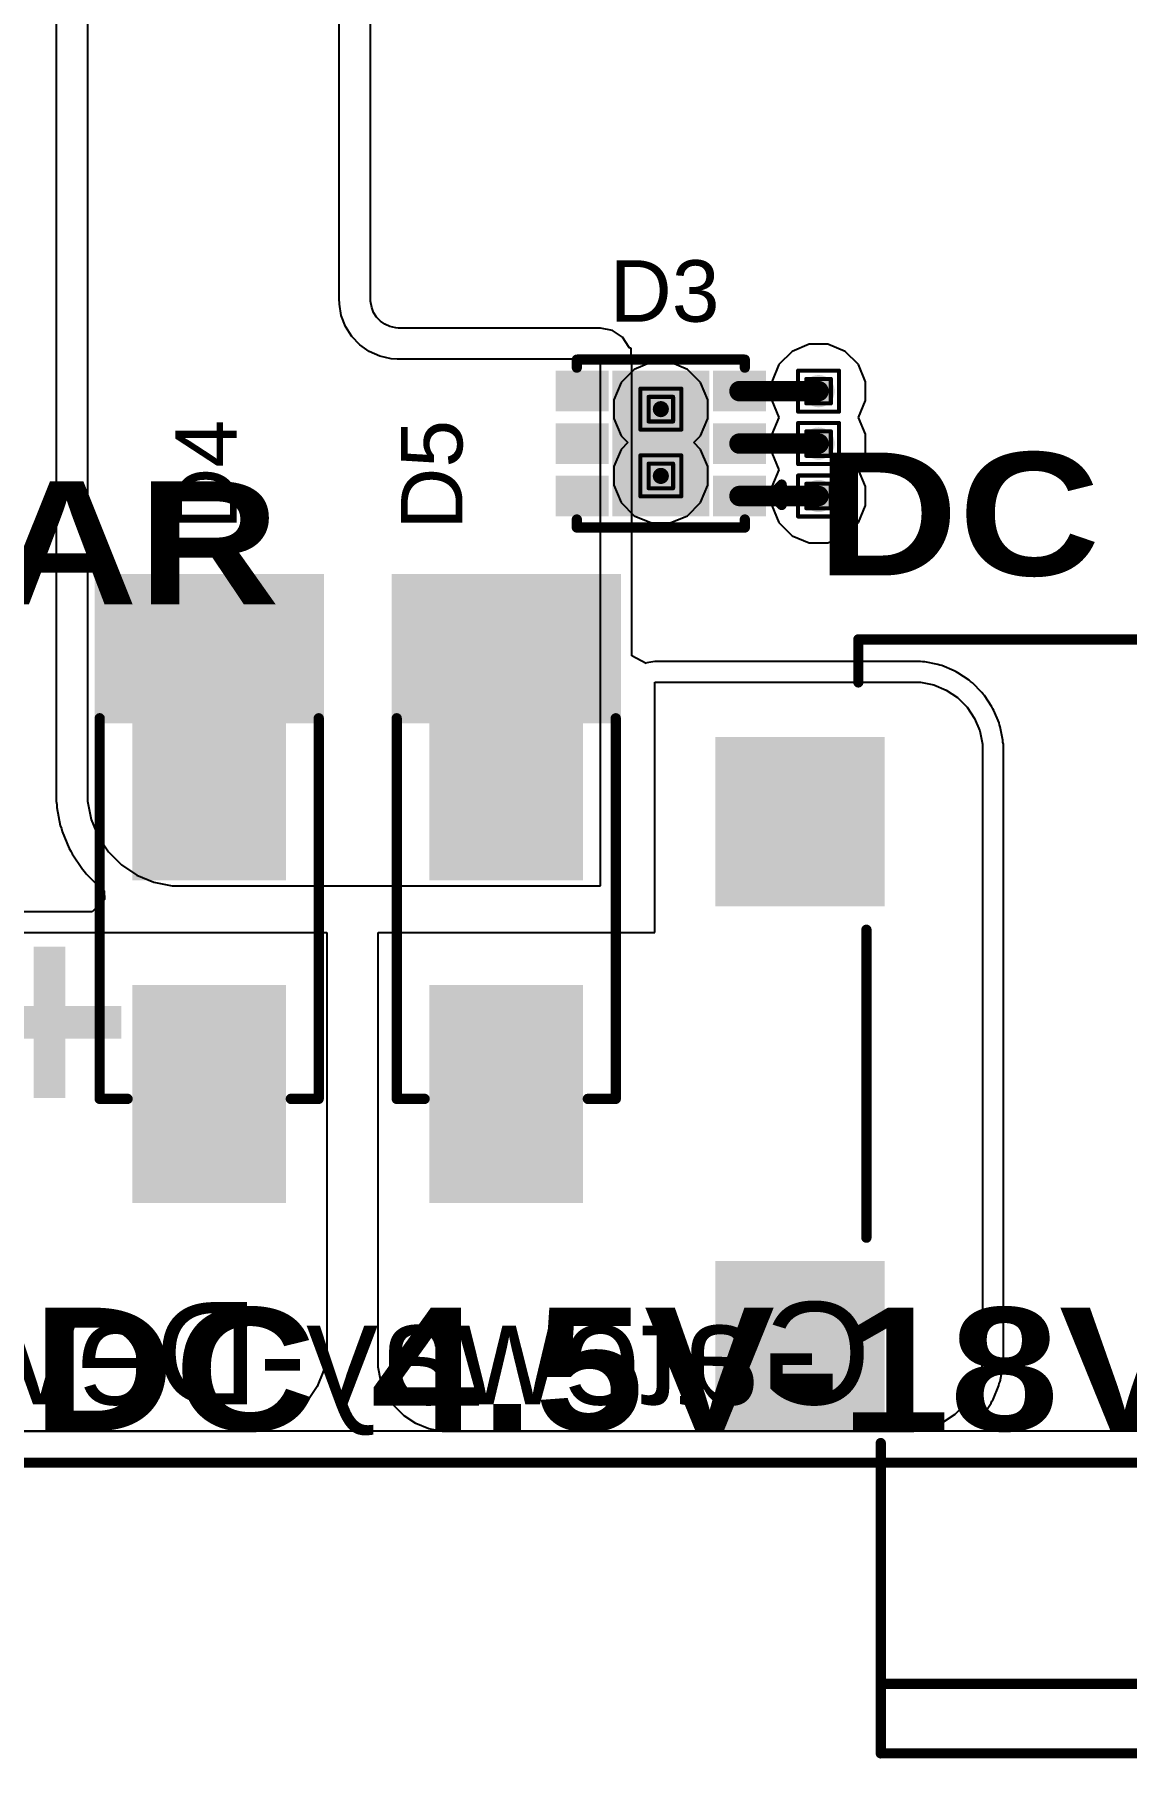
# Model space of a CAD drawing. Header units: inches. Extents: x -18 to 5357, y -8 to 5291.
# Drawn here: x 16.19 to 29.73, y -7.67 to 13.71 of the extents above; entities that cross this region are included whole.
import ezdxf

# ---------------------------------------------------------------- set-up
doc = ezdxf.new("R2010")
doc.units = ezdxf.units.IN
for name, color, linetype in [('Board Outline', 216, 'Continuous'), ('Bottom Layer', 5, 'Continuous'), ('Bottom Overlay', 54, 'Continuous'), ('Bottom Solder', 6, 'Continuous'), ('Drill Drawing', 1, 'Continuous'), ('Ground', 16, 'Continuous'), ('Pad Holes', 156, 'Continuous'), ('Power', 76, 'Continuous'), ('Top Layer', 1, 'Continuous'), ('Top Overlay', 2, 'Continuous'), ('Top Paste', 8, 'Continuous'), ('Top Solder', 216, 'Continuous'), ('Via Holes', 16, 'Continuous')]:
    doc.layers.add(name, color=color, linetype=linetype)
doc.styles.add('Arial', font='', dxfattribs={"height": 0.2})
doc.styles.add('Arial Black_Bold', font='', dxfattribs={"height": 0.2})
doc.styles.add('Arial_Bold', font='', dxfattribs={"height": 0.2})
doc.styles.get('Arial').set_extended_font_data('Arial')
doc.styles.get('Arial Black_Bold').set_extended_font_data('Arial Black', bold=True)
doc.styles.get('Arial_Bold').set_extended_font_data('Arial', bold=True)

# ---------------------------------------------------------------- blocks, each defined once
blk = doc.blocks.new('WSON_6_2_2__9')
at = {"layer": 'Top Layer'}
for points in [[(-1.2, 0.8), (-0.75, 0.8), (-0.75, 0.5), (-1.2, 0.5)], [(-0.5, 0.8), (0.5, 0.8), (0.5, -0.8), (-0.5, -0.8)], [(0.75, 0.8), (1.2, 0.8), (1.2, 0.5), (0.75, 0.5)], [(-1.2, 0.15), (-0.75, 0.15), (-0.75, -0.15), (-1.2, -0.15)], [(0.75, 0.15), (1.2, 0.15), (1.2, -0.15), (0.75, -0.15)], [(-1.2, -0.5), (-0.75, -0.5), (-0.75, -0.8), (-1.2, -0.8)], [(0.75, -0.5), (1.2, -0.5), (1.2, -0.8), (0.75, -0.8)]]:
    blk.add_hatch(color=1, dxfattribs=at).paths.add_polyline_path(points)
at = {"layer": 'Top Paste'}
for points in [[(-1.2, 0.8), (-0.75, 0.8), (-0.75, 0.5), (-1.2, 0.5)], [(-0.5, 0.8), (0.5, 0.8), (0.5, -0.8), (-0.5, -0.8)], [(0.75, 0.8), (1.2, 0.8), (1.2, 0.5), (0.75, 0.5)], [(-1.2, 0.15), (-0.75, 0.15), (-0.75, -0.15), (-1.2, -0.15)], [(0.75, 0.15), (1.2, 0.15), (1.2, -0.15), (0.75, -0.15)], [(-1.2, -0.5), (-0.75, -0.5), (-0.75, -0.8), (-1.2, -0.8)], [(0.75, -0.5), (1.2, -0.5), (1.2, -0.8), (0.75, -0.8)]]:
    blk.add_hatch(color=8, dxfattribs=at).paths.add_polyline_path(points)
at = {"layer": 'Top Solder'}
for points in [[(-1.302, 0.902), (-0.648, 0.902), (-0.648, 0.398), (-1.302, 0.398)], [(-0.602, 0.902), (0.602, 0.902), (0.602, -0.902), (-0.602, -0.902)], [(0.648, 0.902), (1.302, 0.902), (1.302, 0.398), (0.648, 0.398)], [(-1.302, 0.252), (-0.648, 0.252), (-0.648, -0.252), (-1.302, -0.252)], [(0.648, 0.252), (1.302, 0.252), (1.302, -0.252), (0.648, -0.252)], [(-1.302, -0.398), (-0.648, -0.398), (-0.648, -0.902), (-1.302, -0.902)], [(0.648, -0.398), (1.302, -0.398), (1.302, -0.902), (0.648, -0.902)]]:
    blk.add_hatch(color=216, dxfattribs=at).paths.add_polyline_path(points)
at = {"layer": 'Top Overlay'}
for points in [[(1.041, 1.041, 0.127, 0.127, 0), (-1.041, 1.041, 0.127, 0.127, 0)], [(-1.041, 1.041, 0.127, 0.127, 0), (-1.041, 0.941, 0.127, 0.127, 0)], [(1.041, 1.041, 0.127, 0.127, 0), (1.041, 0.941, 0.127, 0.127, 0)], [(-1.499, 0.762, 0.127, 0.127, 0), (-1.499, 0.508, 0.127, 0.127, 0)], [(-1.372, 0.635, 0.127, 0.127, 0), (-1.499, 0.762, 0.127, 0.127, 0)], [(-1.372, 0.635, 0.127, 0.127, 0), (-1.499, 0.508, 0.127, 0.127, 0)], [(-1.041, -0.941, 0.127, 0.127, 0), (-1.041, -1.041, 0.127, 0.127, 0)], [(1.041, -1.041, 0.127, 0.127, 0), (-1.041, -1.041, 0.127, 0.127, 0)], [(1.041, -0.941, 0.127, 0.127, 0), (1.041, -1.041, 0.127, 0.127, 0)]]:
    blk.add_lwpolyline(points, format="xyseb", dxfattribs=at)
for points in [[(-1.073, 1.041, 0.0635, 0.0635, 1), (-1.01, 1.041, 0.0635, 0.0635, 1)], [(-1.073, 1.041, 0.0635, 0.0635, 1), (-1.01, 1.041, 0.0635, 0.0635, 1)], [(1.01, 1.041, 0.0635, 0.0635, 1), (1.073, 1.041, 0.0635, 0.0635, 1)], [(1.01, 1.041, 0.0635, 0.0635, 1), (1.073, 1.041, 0.0635, 0.0635, 1)], [(-1.073, 0.941, 0.0635, 0.0635, 1), (-1.01, 0.941, 0.0635, 0.0635, 1)], [(1.01, 0.941, 0.0635, 0.0635, 1), (1.073, 0.941, 0.0635, 0.0635, 1)], [(-1.53, 0.762, 0.0635, 0.0635, 1), (-1.467, 0.762, 0.0635, 0.0635, 1)], [(-1.53, 0.762, 0.0635, 0.0635, 1), (-1.467, 0.762, 0.0635, 0.0635, 1)], [(-1.403, 0.635, 0.0635, 0.0635, 1), (-1.34, 0.635, 0.0635, 0.0635, 1)], [(-1.403, 0.635, 0.0635, 0.0635, 1), (-1.34, 0.635, 0.0635, 0.0635, 1)], [(-1.53, 0.508, 0.0635, 0.0635, 1), (-1.467, 0.508, 0.0635, 0.0635, 1)], [(-1.53, 0.508, 0.0635, 0.0635, 1), (-1.467, 0.508, 0.0635, 0.0635, 1)], [(-1.073, -0.941, 0.0635, 0.0635, 1), (-1.01, -0.941, 0.0635, 0.0635, 1)], [(-1.073, -1.041, 0.0635, 0.0635, 1), (-1.01, -1.041, 0.0635, 0.0635, 1)], [(-1.073, -1.041, 0.0635, 0.0635, 1), (-1.01, -1.041, 0.0635, 0.0635, 1)], [(1.01, -0.941, 0.0635, 0.0635, 1), (1.073, -0.941, 0.0635, 0.0635, 1)], [(1.01, -1.041, 0.0635, 0.0635, 1), (1.073, -1.041, 0.0635, 0.0635, 1)], [(1.01, -1.041, 0.0635, 0.0635, 1), (1.073, -1.041, 0.0635, 0.0635, 1)]]:
    blk.add_lwpolyline(points, format="xyseb", close=True, dxfattribs=at)
blk = doc.blocks.new('DC_050_B200_84')
at = {"layer": 'Bottom Solder'}
h = blk.add_hatch(color=6, dxfattribs=at)
edge = h.paths.add_edge_path()
edge.add_arc((-3.25, 0), 0.05, 0, 360)
h = blk.add_hatch(color=6, dxfattribs=at)
edge = h.paths.add_edge_path()
edge.add_arc((1.25, 0), 0.05, 0, 360)
at = {"layer": 'Pad Holes'}
h = blk.add_hatch(color=7, dxfattribs=at)
edge = h.paths.add_edge_path()
edge.add_arc((1.25, 0), 0.9, 0, 360)
h = blk.add_hatch(color=7, dxfattribs=at)
edge = h.paths.add_edge_path()
edge.add_arc((-3.25, 0), 0.8, 0, 360)
at = {"layer": 'Top Layer'}
for points in [[(-4.25, 6.5), (-2.25, 6.5), (-2.25, 4.5), (-4.25, 4.5)], [(2.25, 6.5), (4.25, 6.5), (4.25, 4.5), (2.25, 4.5)], [(-4.25, -4.5), (-2.25, -4.5), (-2.25, -6.5), (-4.25, -6.5)], [(1.95, -4.5), (3.95, -4.5), (3.95, -6.5), (1.95, -6.5)]]:
    blk.add_hatch(color=1, dxfattribs=at).paths.add_polyline_path(points)
at = {"layer": 'Top Paste'}
for points in [[(-4.25, 6.5), (-2.25, 6.5), (-2.25, 4.5), (-4.25, 4.5)], [(2.25, 6.5), (4.25, 6.5), (4.25, 4.5), (2.25, 4.5)], [(-4.25, -4.5), (-2.25, -4.5), (-2.25, -6.5), (-4.25, -6.5)], [(1.95, -4.5), (3.95, -4.5), (3.95, -6.5), (1.95, -6.5)]]:
    blk.add_hatch(color=8, dxfattribs=at).paths.add_polyline_path(points)
at = {"layer": 'Top Solder'}
for points in [[(-4.3, 6.55), (-2.2, 6.55), (-2.2, 4.45), (-4.3, 4.45)], [(2.2, 6.55), (4.3, 6.55), (4.3, 4.45), (2.2, 4.45)], [(-4.3, -4.45), (-2.2, -4.45), (-2.2, -6.55), (-4.3, -6.55)], [(1.9, -4.45), (4, -4.45), (4, -6.55), (1.9, -6.55)]]:
    blk.add_hatch(color=216, dxfattribs=at).paths.add_polyline_path(points)
h = blk.add_hatch(color=216, dxfattribs=at)
edge = h.paths.add_edge_path()
edge.add_arc((-3.25, 0), 0.05, 0, 360)
h = blk.add_hatch(color=216, dxfattribs=at)
edge = h.paths.add_edge_path()
edge.add_arc((1.25, 0), 0.05, 0, 360)
at = {"layer": 'Top Overlay'}
for points in [[(-1.909, 4.678, 0.127, 0.127, 0), (0, 4.678, 0.127, 0.127, 0)], [(0, 4.678, 0.127, 0.127, 0), (1.909, 4.678, 0.127, 0.127, 0)], [(4.975, 4.778, 0.127, 0.127, 0), (5.509, 4.778, 0.127, 0.127, 0)], [(5.509, 4.778, 0.127, 0.127, 0), (5.509, -0.835, 0.127, 0.127, 0)], [(-8.303, 4.5, 0.127, 0.127, 0), (-4.456, 4.5, 0.127, 0.127, 0)], [(-8.303, 4.5, 0.127, 0.127, 0), (-8.303, -4.5, 0.127, 0.127, 0)], [(-7.442, 4.496, 0.127, 0.127, 0), (-7.442, -4.496, 0.127, 0.127, 0)], [(6.455, -0.835, 0.127, 0.127, 0), (5.509, -0.835, 0.127, 0.127, 0)], [(6.455, -0.835, 0.127, 0.127, 0), (6.455, -4.5, 0.127, 0.127, 0)], [(-8.303, -4.5, 0.127, 0.127, 0), (-4.456, -4.5, 0.127, 0.127, 0)], [(-1.909, -4.5, 0.127, 0.127, 0), (0, -4.5, 0.127, 0.127, 0)], [(1.909, -4.5, 0.127, 0.127, 0), (0, -4.5, 0.127, 0.127, 0)], [(4.931, -4.5, 0.127, 0.127, 0), (6.455, -4.5, 0.127, 0.127, 0)]]:
    blk.add_lwpolyline(points, format="xyseb", dxfattribs=at)
for points in [[(-1.941, 4.678, 0.0635, 0.0635, 1), (-1.877, 4.678, 0.0635, 0.0635, 1)], [(-0.032, 4.678, 0.0635, 0.0635, 1), (0.032, 4.678, 0.0635, 0.0635, 1)], [(-0.032, 4.678, 0.0635, 0.0635, 1), (0.032, 4.678, 0.0635, 0.0635, 1)], [(1.877, 4.678, 0.0635, 0.0635, 1), (1.941, 4.678, 0.0635, 0.0635, 1)], [(4.944, 4.778, 0.0635, 0.0635, 1), (5.007, 4.778, 0.0635, 0.0635, 1)], [(5.477, 4.778, 0.0635, 0.0635, 1), (5.541, 4.778, 0.0635, 0.0635, 1)], [(5.477, 4.778, 0.0635, 0.0635, 1), (5.541, 4.778, 0.0635, 0.0635, 1)], [(-8.335, 4.5, 0.0635, 0.0635, 1), (-8.272, 4.5, 0.0635, 0.0635, 1)], [(-8.335, 4.5, 0.0635, 0.0635, 1), (-8.272, 4.5, 0.0635, 0.0635, 1)], [(-7.474, 4.496, 0.0635, 0.0635, 1), (-7.41, 4.496, 0.0635, 0.0635, 1)], [(-4.488, 4.5, 0.0635, 0.0635, 1), (-4.424, 4.5, 0.0635, 0.0635, 1)], [(5.477, -0.835, 0.0635, 0.0635, 1), (5.541, -0.835, 0.0635, 0.0635, 1)], [(5.477, -0.835, 0.0635, 0.0635, 1), (5.541, -0.835, 0.0635, 0.0635, 1)], [(6.423, -0.835, 0.0635, 0.0635, 1), (6.486, -0.835, 0.0635, 0.0635, 1)], [(6.423, -0.835, 0.0635, 0.0635, 1), (6.486, -0.835, 0.0635, 0.0635, 1)], [(-8.335, -4.5, 0.0635, 0.0635, 1), (-8.272, -4.5, 0.0635, 0.0635, 1)], [(-8.335, -4.5, 0.0635, 0.0635, 1), (-8.272, -4.5, 0.0635, 0.0635, 1)], [(-7.474, -4.496, 0.0635, 0.0635, 1), (-7.41, -4.496, 0.0635, 0.0635, 1)], [(-4.488, -4.5, 0.0635, 0.0635, 1), (-4.424, -4.5, 0.0635, 0.0635, 1)], [(-1.941, -4.5, 0.0635, 0.0635, 1), (-1.877, -4.5, 0.0635, 0.0635, 1)], [(-0.032, -4.5, 0.0635, 0.0635, 1), (0.032, -4.5, 0.0635, 0.0635, 1)], [(-0.032, -4.5, 0.0635, 0.0635, 1), (0.032, -4.5, 0.0635, 0.0635, 1)], [(1.877, -4.5, 0.0635, 0.0635, 1), (1.941, -4.5, 0.0635, 0.0635, 1)], [(4.899, -4.5, 0.0635, 0.0635, 1), (4.962, -4.5, 0.0635, 0.0635, 1)], [(6.423, -4.5, 0.0635, 0.0635, 1), (6.486, -4.5, 0.0635, 0.0635, 1)], [(6.423, -4.5, 0.0635, 0.0635, 1), (6.486, -4.5, 0.0635, 0.0635, 1)]]:
    blk.add_lwpolyline(points, format="xyseb", close=True, dxfattribs=at)
blk = doc.blocks.new('SMA_92')
at = {"layer": 'Top Layer'}
for points in [[(-3.25, 0.85), (-0.75, 0.85), (-0.75, -0.85), (-3.25, -0.85)], [(0.75, 0.85), (3.25, 0.85), (3.25, -0.85), (0.75, -0.85)]]:
    blk.add_hatch(color=1, dxfattribs=at).paths.add_polyline_path(points)
at = {"layer": 'Top Overlay'}
for points in [[(-4.445, -1.422), (-3.278, -1.422), (-3.278, 1.422), (-4.445, 1.422)], [(-3.3, 0.924), (-2.596, 0.924), (-2.596, 1.422), (-3.3, 1.422)], [(-3.3, -1.422), (-2.596, -1.422), (-2.596, -0.924), (-3.3, -0.924)]]:
    blk.add_hatch(color=2, dxfattribs=at).paths.add_polyline_path(points)
at = {"layer": 'Top Paste'}
for points in [[(-3.25, 0.85), (-0.75, 0.85), (-0.75, -0.85), (-3.25, -0.85)], [(0.75, 0.85), (3.25, 0.85), (3.25, -0.85), (0.75, -0.85)]]:
    blk.add_hatch(color=8, dxfattribs=at).paths.add_polyline_path(points)
at = {"layer": 'Top Solder'}
for points in [[(-3.352, 0.952), (-0.648, 0.952), (-0.648, -0.952), (-3.352, -0.952)], [(0.648, 0.952), (3.352, 0.952), (3.352, -0.952), (0.648, -0.952)]]:
    blk.add_hatch(color=216, dxfattribs=at).paths.add_polyline_path(points)
at = {"layer": 'Top Overlay'}
for points in [[(2.061, 1.358, 0.127, 0.127, 0), (-2.658, 1.358, 0.127, 0.127, 0)], [(2.061, 1.012, 0.127, 0.127, 0), (2.061, 1.358, 0.127, 0.127, 0)], [(2.061, -1.358, 0.127, 0.127, 0), (2.061, -1.012, 0.127, 0.127, 0)], [(2.061, -1.358, 0.127, 0.127, 0), (-2.658, -1.358, 0.127, 0.127, 0)]]:
    blk.add_lwpolyline(points, format="xyseb", dxfattribs=at)
for points in [[(-2.69, 1.358, 0.0635, 0.0635, 1), (-2.626, 1.358, 0.0635, 0.0635, 1)], [(2.029, 1.358, 0.0635, 0.0635, 1), (2.093, 1.358, 0.0635, 0.0635, 1)], [(2.029, 1.358, 0.0635, 0.0635, 1), (2.093, 1.358, 0.0635, 0.0635, 1)], [(2.029, 1.012, 0.0635, 0.0635, 1), (2.093, 1.012, 0.0635, 0.0635, 1)], [(2.029, -1.012, 0.0635, 0.0635, 1), (2.093, -1.012, 0.0635, 0.0635, 1)], [(-2.69, -1.358, 0.0635, 0.0635, 1), (-2.626, -1.358, 0.0635, 0.0635, 1)], [(2.029, -1.358, 0.0635, 0.0635, 1), (2.093, -1.358, 0.0635, 0.0635, 1)], [(2.029, -1.358, 0.0635, 0.0635, 1), (2.093, -1.358, 0.0635, 0.0635, 1)]]:
    blk.add_lwpolyline(points, format="xyseb", close=True, dxfattribs=at)
blk = doc.blocks.new('SMA_93')
at = {"layer": 'Top Layer'}
for points in [[(-3.25, 0.85), (-0.75, 0.85), (-0.75, -0.85), (-3.25, -0.85)], [(0.75, 0.85), (3.25, 0.85), (3.25, -0.85), (0.75, -0.85)]]:
    blk.add_hatch(color=1, dxfattribs=at).paths.add_polyline_path(points)
at = {"layer": 'Top Overlay'}
for points in [[(-4.445, -1.422), (-3.278, -1.422), (-3.278, 1.422), (-4.445, 1.422)], [(-3.3, 0.924), (-2.596, 0.924), (-2.596, 1.422), (-3.3, 1.422)], [(-3.3, -1.422), (-2.596, -1.422), (-2.596, -0.924), (-3.3, -0.924)]]:
    blk.add_hatch(color=2, dxfattribs=at).paths.add_polyline_path(points)
at = {"layer": 'Top Paste'}
for points in [[(-3.25, 0.85), (-0.75, 0.85), (-0.75, -0.85), (-3.25, -0.85)], [(0.75, 0.85), (3.25, 0.85), (3.25, -0.85), (0.75, -0.85)]]:
    blk.add_hatch(color=8, dxfattribs=at).paths.add_polyline_path(points)
at = {"layer": 'Top Solder'}
for points in [[(-3.352, 0.952), (-0.648, 0.952), (-0.648, -0.952), (-3.352, -0.952)], [(0.648, 0.952), (3.352, 0.952), (3.352, -0.952), (0.648, -0.952)]]:
    blk.add_hatch(color=216, dxfattribs=at).paths.add_polyline_path(points)
at = {"layer": 'Top Overlay'}
for points in [[(2.061, 1.358, 0.127, 0.127, 0), (-2.658, 1.358, 0.127, 0.127, 0)], [(2.061, 1.012, 0.127, 0.127, 0), (2.061, 1.358, 0.127, 0.127, 0)], [(2.061, -1.358, 0.127, 0.127, 0), (2.061, -1.012, 0.127, 0.127, 0)], [(2.061, -1.358, 0.127, 0.127, 0), (-2.658, -1.358, 0.127, 0.127, 0)]]:
    blk.add_lwpolyline(points, format="xyseb", dxfattribs=at)
for points in [[(-2.69, 1.358, 0.0635, 0.0635, 1), (-2.626, 1.358, 0.0635, 0.0635, 1)], [(2.029, 1.358, 0.0635, 0.0635, 1), (2.093, 1.358, 0.0635, 0.0635, 1)], [(2.029, 1.358, 0.0635, 0.0635, 1), (2.093, 1.358, 0.0635, 0.0635, 1)], [(2.029, 1.012, 0.0635, 0.0635, 1), (2.093, 1.012, 0.0635, 0.0635, 1)], [(2.029, -1.012, 0.0635, 0.0635, 1), (2.093, -1.012, 0.0635, 0.0635, 1)], [(-2.69, -1.358, 0.0635, 0.0635, 1), (-2.626, -1.358, 0.0635, 0.0635, 1)], [(2.029, -1.358, 0.0635, 0.0635, 1), (2.093, -1.358, 0.0635, 0.0635, 1)], [(2.029, -1.358, 0.0635, 0.0635, 1), (2.093, -1.358, 0.0635, 0.0635, 1)]]:
    blk.add_lwpolyline(points, format="xyseb", close=True, dxfattribs=at)

msp = doc.modelspace()

# ---------------------------------------------------------------- hatches: boundary and pattern name
at = {"layer": 'Bottom Layer'}
h = msp.add_hatch(color=5, dxfattribs=at)
edge = h.paths.add_edge_path()
edge.add_arc((25.908, 9.286), 0.2, 0, 360)
h = msp.add_hatch(color=5, dxfattribs=at)
edge = h.paths.add_edge_path()
edge.add_arc((23.952, 9.063), 0.2, 0, 360)
h = msp.add_hatch(color=5, dxfattribs=at)
edge = h.paths.add_edge_path()
edge.add_arc((25.908, 8.636), 0.2, 0, 360)
h = msp.add_hatch(color=5, dxfattribs=at)
edge = h.paths.add_edge_path()
edge.add_arc((23.952, 8.235), 0.2, 0, 360)
h = msp.add_hatch(color=5, dxfattribs=at)
edge = h.paths.add_edge_path()
edge.add_arc((25.908, 7.986), 0.2, 0, 360)
at = {"layer": 'Ground'}
h = msp.add_hatch(color=16, dxfattribs=at)
edge = h.paths.add_edge_path()
edge.add_arc((25.908, 9.286), 0.2, 0, 360)
h = msp.add_hatch(color=16, dxfattribs=at)
edge = h.paths.add_edge_path()
edge.add_arc((23.952, 9.063), 0.2, 0, 360)
h = msp.add_hatch(color=16, dxfattribs=at)
edge = h.paths.add_edge_path()
edge.add_arc((25.908, 8.636), 0.2, 0, 360)
h = msp.add_hatch(color=16, dxfattribs=at)
edge = h.paths.add_edge_path()
edge.add_arc((23.952, 8.235), 0.2, 0, 360)
h = msp.add_hatch(color=16, dxfattribs=at)
edge = h.paths.add_edge_path()
edge.add_arc((25.908, 7.986), 0.2, 0, 360)
at = {"layer": 'Power'}
h = msp.add_hatch(color=76, dxfattribs=at)
edge = h.paths.add_edge_path()
edge.add_arc((25.908, 9.286), 0.2, 0, 360)
h = msp.add_hatch(color=76, dxfattribs=at)
edge = h.paths.add_edge_path()
edge.add_arc((23.952, 9.063), 0.2, 0, 360)
h = msp.add_hatch(color=76, dxfattribs=at)
edge = h.paths.add_edge_path()
edge.add_arc((25.908, 8.636), 0.2, 0, 360)
h = msp.add_hatch(color=76, dxfattribs=at)
edge = h.paths.add_edge_path()
edge.add_arc((23.952, 8.235), 0.2, 0, 360)
h = msp.add_hatch(color=76, dxfattribs=at)
edge = h.paths.add_edge_path()
edge.add_arc((25.908, 7.986), 0.2, 0, 360)
at = {"layer": 'Top Layer'}
h = msp.add_hatch(color=1, dxfattribs=at)
edge = h.paths.add_edge_path()
edge.add_arc((25.908, 9.286), 0.2, 0, 360)
h = msp.add_hatch(color=1, dxfattribs=at)
edge = h.paths.add_edge_path()
edge.add_arc((23.952, 9.063), 0.2, 0, 360)
h = msp.add_hatch(color=1, dxfattribs=at)
edge = h.paths.add_edge_path()
edge.add_arc((25.908, 8.636), 0.2, 0, 360)
h = msp.add_hatch(color=1, dxfattribs=at)
edge = h.paths.add_edge_path()
edge.add_arc((23.952, 8.235), 0.2, 0, 360)
h = msp.add_hatch(color=1, dxfattribs=at)
edge = h.paths.add_edge_path()
edge.add_arc((25.908, 7.986), 0.2, 0, 360)
at = {"layer": 'Via Holes'}
h = msp.add_hatch(color=7, dxfattribs=at)
edge = h.paths.add_edge_path()
edge.add_arc((25.908, 9.286), 0.1, 0, 360)
h = msp.add_hatch(color=7, dxfattribs=at)
edge = h.paths.add_edge_path()
edge.add_arc((23.952, 9.063), 0.1, 0, 360)
h = msp.add_hatch(color=7, dxfattribs=at)
edge = h.paths.add_edge_path()
edge.add_arc((25.908, 8.636), 0.1, 0, 360)
h = msp.add_hatch(color=7, dxfattribs=at)
edge = h.paths.add_edge_path()
edge.add_arc((23.952, 8.235), 0.1, 0, 360)
h = msp.add_hatch(color=7, dxfattribs=at)
edge = h.paths.add_edge_path()
edge.add_arc((25.908, 7.986), 0.1, 0, 360)

# ---------------------------------------------------------------- linework, layer by layer
at = {"layer": 'Board Outline'}
msp.add_lwpolyline([(-1.46, -4, 0.127, 0.127, 0), (43.46, -4, 0.127, 0.127, 0)], format="xyseb", dxfattribs=at)
at = {"layer": 'Bottom Layer'}
msp.add_line((30.552, -3.611), (-1.672, -3.611), dxfattribs=at)
at = {"layer": 'Drill Drawing'}
for points in [[(25.654, 9.54, 0.0508, 0.0508, 0), (26.162, 9.54, 0.0508, 0.0508, 0)], [(25.654, 9.032, 0.0508, 0.0508, 0), (25.654, 9.54, 0.0508, 0.0508, 0)], [(25.756, 9.438, 0.0508, 0.0508, 0), (26.06, 9.438, 0.0508, 0.0508, 0)], [(25.756, 9.134, 0.0508, 0.0508, 0), (25.756, 9.438, 0.0508, 0.0508, 0)], [(26.06, 9.134, 0.0508, 0.0508, 0), (26.06, 9.438, 0.0508, 0.0508, 0)], [(26.162, 9.032, 0.0508, 0.0508, 0), (26.162, 9.54, 0.0508, 0.0508, 0)], [(23.698, 9.317, 0.0508, 0.0508, 0), (24.206, 9.317, 0.0508, 0.0508, 0)], [(23.698, 8.809, 0.0508, 0.0508, 0), (23.698, 9.317, 0.0508, 0.0508, 0)], [(23.8, 9.215, 0.0508, 0.0508, 0), (24.105, 9.215, 0.0508, 0.0508, 0)], [(23.8, 8.91, 0.0508, 0.0508, 0), (23.8, 9.215, 0.0508, 0.0508, 0)], [(24.105, 8.91, 0.0508, 0.0508, 0), (24.105, 9.215, 0.0508, 0.0508, 0)], [(24.206, 8.809, 0.0508, 0.0508, 0), (24.206, 9.317, 0.0508, 0.0508, 0)], [(25.654, 9.032, 0.0508, 0.0508, 0), (26.162, 9.032, 0.0508, 0.0508, 0)], [(25.756, 9.134, 0.0508, 0.0508, 0), (26.06, 9.134, 0.0508, 0.0508, 0)], [(23.698, 8.809, 0.0508, 0.0508, 0), (24.206, 8.809, 0.0508, 0.0508, 0)], [(23.8, 8.91, 0.0508, 0.0508, 0), (24.105, 8.91, 0.0508, 0.0508, 0)], [(25.654, 8.89, 0.0508, 0.0508, 0), (26.162, 8.89, 0.0508, 0.0508, 0)], [(25.654, 8.382, 0.0508, 0.0508, 0), (25.654, 8.89, 0.0508, 0.0508, 0)], [(25.756, 8.788, 0.0508, 0.0508, 0), (26.06, 8.788, 0.0508, 0.0508, 0)], [(25.756, 8.484, 0.0508, 0.0508, 0), (25.756, 8.788, 0.0508, 0.0508, 0)], [(26.06, 8.484, 0.0508, 0.0508, 0), (26.06, 8.788, 0.0508, 0.0508, 0)], [(26.162, 8.382, 0.0508, 0.0508, 0), (26.162, 8.89, 0.0508, 0.0508, 0)], [(23.698, 8.489, 0.0508, 0.0508, 0), (24.206, 8.489, 0.0508, 0.0508, 0)], [(23.698, 7.981, 0.0508, 0.0508, 0), (23.698, 8.489, 0.0508, 0.0508, 0)], [(23.8, 8.387, 0.0508, 0.0508, 0), (24.105, 8.387, 0.0508, 0.0508, 0)], [(23.8, 8.082, 0.0508, 0.0508, 0), (23.8, 8.387, 0.0508, 0.0508, 0)], [(24.105, 8.082, 0.0508, 0.0508, 0), (24.105, 8.387, 0.0508, 0.0508, 0)], [(24.206, 7.981, 0.0508, 0.0508, 0), (24.206, 8.489, 0.0508, 0.0508, 0)], [(25.654, 8.382, 0.0508, 0.0508, 0), (26.162, 8.382, 0.0508, 0.0508, 0)], [(25.756, 8.484, 0.0508, 0.0508, 0), (26.06, 8.484, 0.0508, 0.0508, 0)], [(25.654, 8.24, 0.0508, 0.0508, 0), (26.162, 8.24, 0.0508, 0.0508, 0)], [(25.654, 7.732, 0.0508, 0.0508, 0), (25.654, 8.24, 0.0508, 0.0508, 0)], [(25.756, 8.138, 0.0508, 0.0508, 0), (26.06, 8.138, 0.0508, 0.0508, 0)], [(25.756, 7.834, 0.0508, 0.0508, 0), (25.756, 8.138, 0.0508, 0.0508, 0)], [(26.06, 7.834, 0.0508, 0.0508, 0), (26.06, 8.138, 0.0508, 0.0508, 0)], [(26.162, 7.732, 0.0508, 0.0508, 0), (26.162, 8.24, 0.0508, 0.0508, 0)], [(23.698, 7.981, 0.0508, 0.0508, 0), (24.206, 7.981, 0.0508, 0.0508, 0)], [(23.8, 8.082, 0.0508, 0.0508, 0), (24.105, 8.082, 0.0508, 0.0508, 0)], [(25.654, 7.732, 0.0508, 0.0508, 0), (26.162, 7.732, 0.0508, 0.0508, 0)], [(25.756, 7.834, 0.0508, 0.0508, 0), (26.06, 7.834, 0.0508, 0.0508, 0)]]:
    msp.add_lwpolyline(points, format="xyseb", dxfattribs=at)
for points in [[(25.641, 9.54, 0.0254, 0.0254, 1), (25.667, 9.54, 0.0254, 0.0254, 1)], [(25.641, 9.54, 0.0254, 0.0254, 1), (25.667, 9.54, 0.0254, 0.0254, 1)], [(25.743, 9.438, 0.0254, 0.0254, 1), (25.768, 9.438, 0.0254, 0.0254, 1)], [(25.743, 9.438, 0.0254, 0.0254, 1), (25.768, 9.438, 0.0254, 0.0254, 1)], [(26.048, 9.438, 0.0254, 0.0254, 1), (26.073, 9.438, 0.0254, 0.0254, 1)], [(26.048, 9.438, 0.0254, 0.0254, 1), (26.073, 9.438, 0.0254, 0.0254, 1)], [(26.149, 9.54, 0.0254, 0.0254, 1), (26.175, 9.54, 0.0254, 0.0254, 1)], [(26.149, 9.54, 0.0254, 0.0254, 1), (26.175, 9.54, 0.0254, 0.0254, 1)], [(23.686, 9.317, 0.0254, 0.0254, 1), (23.711, 9.317, 0.0254, 0.0254, 1)], [(23.686, 9.317, 0.0254, 0.0254, 1), (23.711, 9.317, 0.0254, 0.0254, 1)], [(23.787, 9.215, 0.0254, 0.0254, 1), (23.812, 9.215, 0.0254, 0.0254, 1)], [(23.787, 9.215, 0.0254, 0.0254, 1), (23.812, 9.215, 0.0254, 0.0254, 1)], [(24.092, 9.215, 0.0254, 0.0254, 1), (24.117, 9.215, 0.0254, 0.0254, 1)], [(24.092, 9.215, 0.0254, 0.0254, 1), (24.117, 9.215, 0.0254, 0.0254, 1)], [(24.194, 9.317, 0.0254, 0.0254, 1), (24.219, 9.317, 0.0254, 0.0254, 1)], [(24.194, 9.317, 0.0254, 0.0254, 1), (24.219, 9.317, 0.0254, 0.0254, 1)], [(25.641, 9.032, 0.0254, 0.0254, 1), (25.667, 9.032, 0.0254, 0.0254, 1)], [(25.641, 9.032, 0.0254, 0.0254, 1), (25.667, 9.032, 0.0254, 0.0254, 1)], [(25.743, 9.134, 0.0254, 0.0254, 1), (25.768, 9.134, 0.0254, 0.0254, 1)], [(25.743, 9.134, 0.0254, 0.0254, 1), (25.768, 9.134, 0.0254, 0.0254, 1)], [(26.048, 9.134, 0.0254, 0.0254, 1), (26.073, 9.134, 0.0254, 0.0254, 1)], [(26.048, 9.134, 0.0254, 0.0254, 1), (26.073, 9.134, 0.0254, 0.0254, 1)], [(26.149, 9.032, 0.0254, 0.0254, 1), (26.175, 9.032, 0.0254, 0.0254, 1)], [(26.149, 9.032, 0.0254, 0.0254, 1), (26.175, 9.032, 0.0254, 0.0254, 1)], [(23.686, 8.809, 0.0254, 0.0254, 1), (23.711, 8.809, 0.0254, 0.0254, 1)], [(23.686, 8.809, 0.0254, 0.0254, 1), (23.711, 8.809, 0.0254, 0.0254, 1)], [(23.787, 8.91, 0.0254, 0.0254, 1), (23.812, 8.91, 0.0254, 0.0254, 1)], [(23.787, 8.91, 0.0254, 0.0254, 1), (23.812, 8.91, 0.0254, 0.0254, 1)], [(24.092, 8.91, 0.0254, 0.0254, 1), (24.117, 8.91, 0.0254, 0.0254, 1)], [(24.092, 8.91, 0.0254, 0.0254, 1), (24.117, 8.91, 0.0254, 0.0254, 1)], [(24.194, 8.809, 0.0254, 0.0254, 1), (24.219, 8.809, 0.0254, 0.0254, 1)], [(24.194, 8.809, 0.0254, 0.0254, 1), (24.219, 8.809, 0.0254, 0.0254, 1)], [(25.641, 8.89, 0.0254, 0.0254, 1), (25.667, 8.89, 0.0254, 0.0254, 1)], [(25.641, 8.89, 0.0254, 0.0254, 1), (25.667, 8.89, 0.0254, 0.0254, 1)], [(25.743, 8.788, 0.0254, 0.0254, 1), (25.768, 8.788, 0.0254, 0.0254, 1)], [(25.743, 8.788, 0.0254, 0.0254, 1), (25.768, 8.788, 0.0254, 0.0254, 1)], [(26.048, 8.788, 0.0254, 0.0254, 1), (26.073, 8.788, 0.0254, 0.0254, 1)], [(26.048, 8.788, 0.0254, 0.0254, 1), (26.073, 8.788, 0.0254, 0.0254, 1)], [(26.149, 8.89, 0.0254, 0.0254, 1), (26.175, 8.89, 0.0254, 0.0254, 1)], [(26.149, 8.89, 0.0254, 0.0254, 1), (26.175, 8.89, 0.0254, 0.0254, 1)], [(23.686, 8.489, 0.0254, 0.0254, 1), (23.711, 8.489, 0.0254, 0.0254, 1)], [(23.686, 8.489, 0.0254, 0.0254, 1), (23.711, 8.489, 0.0254, 0.0254, 1)], [(23.787, 8.387, 0.0254, 0.0254, 1), (23.812, 8.387, 0.0254, 0.0254, 1)], [(23.787, 8.387, 0.0254, 0.0254, 1), (23.812, 8.387, 0.0254, 0.0254, 1)], [(24.092, 8.387, 0.0254, 0.0254, 1), (24.117, 8.387, 0.0254, 0.0254, 1)], [(24.092, 8.387, 0.0254, 0.0254, 1), (24.117, 8.387, 0.0254, 0.0254, 1)], [(24.194, 8.489, 0.0254, 0.0254, 1), (24.219, 8.489, 0.0254, 0.0254, 1)], [(24.194, 8.489, 0.0254, 0.0254, 1), (24.219, 8.489, 0.0254, 0.0254, 1)], [(25.641, 8.382, 0.0254, 0.0254, 1), (25.667, 8.382, 0.0254, 0.0254, 1)], [(25.641, 8.382, 0.0254, 0.0254, 1), (25.667, 8.382, 0.0254, 0.0254, 1)], [(25.743, 8.484, 0.0254, 0.0254, 1), (25.768, 8.484, 0.0254, 0.0254, 1)], [(25.743, 8.484, 0.0254, 0.0254, 1), (25.768, 8.484, 0.0254, 0.0254, 1)], [(26.048, 8.484, 0.0254, 0.0254, 1), (26.073, 8.484, 0.0254, 0.0254, 1)], [(26.048, 8.484, 0.0254, 0.0254, 1), (26.073, 8.484, 0.0254, 0.0254, 1)], [(26.149, 8.382, 0.0254, 0.0254, 1), (26.175, 8.382, 0.0254, 0.0254, 1)], [(26.149, 8.382, 0.0254, 0.0254, 1), (26.175, 8.382, 0.0254, 0.0254, 1)], [(25.641, 8.24, 0.0254, 0.0254, 1), (25.667, 8.24, 0.0254, 0.0254, 1)], [(25.641, 8.24, 0.0254, 0.0254, 1), (25.667, 8.24, 0.0254, 0.0254, 1)], [(25.743, 8.138, 0.0254, 0.0254, 1), (25.768, 8.138, 0.0254, 0.0254, 1)], [(25.743, 8.138, 0.0254, 0.0254, 1), (25.768, 8.138, 0.0254, 0.0254, 1)], [(26.048, 8.138, 0.0254, 0.0254, 1), (26.073, 8.138, 0.0254, 0.0254, 1)], [(26.048, 8.138, 0.0254, 0.0254, 1), (26.073, 8.138, 0.0254, 0.0254, 1)], [(26.149, 8.24, 0.0254, 0.0254, 1), (26.175, 8.24, 0.0254, 0.0254, 1)], [(26.149, 8.24, 0.0254, 0.0254, 1), (26.175, 8.24, 0.0254, 0.0254, 1)], [(23.686, 7.981, 0.0254, 0.0254, 1), (23.711, 7.981, 0.0254, 0.0254, 1)], [(23.686, 7.981, 0.0254, 0.0254, 1), (23.711, 7.981, 0.0254, 0.0254, 1)], [(23.787, 8.082, 0.0254, 0.0254, 1), (23.812, 8.082, 0.0254, 0.0254, 1)], [(23.787, 8.082, 0.0254, 0.0254, 1), (23.812, 8.082, 0.0254, 0.0254, 1)], [(24.092, 8.082, 0.0254, 0.0254, 1), (24.117, 8.082, 0.0254, 0.0254, 1)], [(24.092, 8.082, 0.0254, 0.0254, 1), (24.117, 8.082, 0.0254, 0.0254, 1)], [(24.194, 7.981, 0.0254, 0.0254, 1), (24.219, 7.981, 0.0254, 0.0254, 1)], [(24.194, 7.981, 0.0254, 0.0254, 1), (24.219, 7.981, 0.0254, 0.0254, 1)], [(25.641, 7.732, 0.0254, 0.0254, 1), (25.667, 7.732, 0.0254, 0.0254, 1)], [(25.641, 7.732, 0.0254, 0.0254, 1), (25.667, 7.732, 0.0254, 0.0254, 1)], [(25.743, 7.834, 0.0254, 0.0254, 1), (25.768, 7.834, 0.0254, 0.0254, 1)], [(25.743, 7.834, 0.0254, 0.0254, 1), (25.768, 7.834, 0.0254, 0.0254, 1)], [(26.048, 7.834, 0.0254, 0.0254, 1), (26.073, 7.834, 0.0254, 0.0254, 1)], [(26.048, 7.834, 0.0254, 0.0254, 1), (26.073, 7.834, 0.0254, 0.0254, 1)], [(26.149, 7.732, 0.0254, 0.0254, 1), (26.175, 7.732, 0.0254, 0.0254, 1)], [(26.149, 7.732, 0.0254, 0.0254, 1), (26.175, 7.732, 0.0254, 0.0254, 1)]]:
    msp.add_lwpolyline(points, format="xyseb", close=True, dxfattribs=at)
at = {"layer": 'Ground'}
msp.add_line((30.552, -3.611), (-1.672, -3.611), dxfattribs=at)
at = {"layer": 'Power'}
for p, q in [((25.792, 9.867), (25.579, 9.779)), ((26.024, 9.867), (25.792, 9.867)), ((26.237, 9.779), (26.024, 9.867)), ((23.837, 9.644), (23.623, 9.555)), ((24.068, 9.644), (23.837, 9.644)), ((24.281, 9.555), (24.068, 9.644)), ((25.579, 9.779), (25.415, 9.615)), ((26.401, 9.615), (26.237, 9.779)), ((23.623, 9.555), (23.46, 9.392)), ((24.445, 9.392), (24.281, 9.555)), ((25.415, 9.615), (25.327, 9.402)), ((26.489, 9.402), (26.401, 9.615)), ((23.46, 9.392), (23.371, 9.178)), ((24.533, 9.178), (24.445, 9.392)), ((25.327, 9.402), (25.327, 9.17)), ((26.489, 9.17), (26.489, 9.402)), ((23.371, 9.178), (23.371, 8.947)), ((24.533, 8.947), (24.533, 9.178)), ((25.327, 9.17), (25.414, 8.961)), ((26.402, 8.961), (26.489, 9.17)), ((23.371, 8.947), (23.46, 8.733)), ((24.445, 8.733), (24.533, 8.947)), ((25.414, 8.961), (25.327, 8.752)), ((26.489, 8.752), (26.402, 8.961)), ((23.46, 8.564), (23.371, 8.35)), ((23.46, 8.733), (23.544, 8.649)), ((23.544, 8.649), (23.46, 8.564)), ((24.36, 8.649), (24.445, 8.733)), ((24.445, 8.564), (24.36, 8.649)), ((24.533, 8.35), (24.445, 8.564)), ((25.327, 8.752), (25.327, 8.52)), ((26.489, 8.52), (26.489, 8.752)), ((23.371, 8.35), (23.371, 8.119)), ((24.533, 8.119), (24.533, 8.35)), ((25.327, 8.52), (25.414, 8.311)), ((26.402, 8.311), (26.489, 8.52)), ((25.414, 8.311), (25.327, 8.102)), ((26.489, 8.102), (26.402, 8.311)), ((23.371, 8.119), (23.46, 7.906)), ((24.445, 7.906), (24.533, 8.119)), ((25.327, 8.102), (25.327, 7.87)), ((26.489, 7.87), (26.489, 8.102)), ((23.46, 7.906), (23.623, 7.742)), ((23.623, 7.742), (23.837, 7.654)), ((24.068, 7.654), (24.281, 7.742)), ((24.281, 7.742), (24.445, 7.906)), ((25.327, 7.87), (25.415, 7.657)), ((26.401, 7.657), (26.489, 7.87)), ((23.837, 7.654), (24.068, 7.654)), ((25.415, 7.657), (25.579, 7.493)), ((25.579, 7.493), (25.792, 7.405)), ((26.024, 7.405), (26.237, 7.493)), ((26.237, 7.493), (26.401, 7.657)), ((25.792, 7.405), (26.024, 7.405)), ((30.552, -3.611), (-1.672, -3.611))]:
    msp.add_line(p, q, dxfattribs=at)
at = {"layer": 'Top Layer'}
for p, q in [((19.964, 10.436), (19.964, 29.21)), ((20.353, 10.441), (20.353, 27.073)), ((16.454, 22.162), (16.454, 5.613)), ((16.843, 22.172), (16.843, 5.613)), ((19.966, 10.364), (19.964, 10.436)), ((19.964, 10.436), (19.964, 10.436)), ((19.99, 10.222), (19.966, 10.364)), ((20.354, 10.401), (20.353, 10.441)), ((20.367, 10.325), (20.354, 10.401)), ((20.391, 10.262), (20.367, 10.325)), ((20.427, 10.204), (20.391, 10.262)), ((20.042, 10.087), (19.99, 10.222)), ((20.119, 9.965), (20.042, 10.087)), ((20.474, 10.155), (20.427, 10.204)), ((20.529, 10.116), (20.474, 10.155)), ((20.591, 10.088), (20.529, 10.116)), ((20.667, 10.071), (20.591, 10.088)), ((20.695, 10.069), (20.667, 10.071)), ((23.202, 10.069), (20.695, 10.069)), ((23.351, 10.04), (23.202, 10.069)), ((20.218, 9.86), (20.119, 9.965)), ((20.336, 9.777), (20.218, 9.86)), ((23.477, 9.955), (23.351, 10.04)), ((23.561, 9.829), (23.477, 9.955)), ((20.468, 9.718), (20.336, 9.777)), ((20.609, 9.686), (20.468, 9.718)), ((20.681, 9.681), (20.609, 9.686)), ((23.202, 9.681), (20.681, 9.681)), ((23.202, 3.153), (23.202, 9.681)), ((23.564, 9.817), (23.561, 9.829)), ((23.583, 9.817), (23.564, 9.817)), ((23.583, 9.719), (23.583, 9.817)), ((23.591, 9.681), (23.583, 9.719)), ((23.591, 6.003), (23.591, 9.681)), ((23.769, 5.91), (23.591, 6.003)), ((23.777, 5.916), (23.769, 5.91)), ((23.876, 5.936), (23.777, 5.916)), ((27.089, 5.936), (23.876, 5.936)), ((27.173, 5.936), (27.089, 5.936)), ((27.198, 5.931), (27.173, 5.936)), ((27.224, 5.931), (27.198, 5.931)), ((27.388, 5.898), (27.224, 5.931)), ((27.411, 5.888), (27.388, 5.898)), ((27.436, 5.883), (27.411, 5.888)), ((27.591, 5.819), (27.436, 5.883)), ((27.613, 5.805), (27.591, 5.819)), ((27.636, 5.795), (27.613, 5.805)), ((27.775, 5.702), (27.636, 5.795)), ((16.454, 5.613), (16.454, 4.316)), ((16.843, 5.613), (16.843, 4.316)), ((23.876, 5.677), (27.089, 5.677)), ((23.876, 2.572), (23.876, 5.677)), ((27.089, 5.677), (27.173, 5.677)), ((27.173, 5.677), (27.337, 5.644)), ((27.337, 5.644), (27.492, 5.58)), ((27.492, 5.58), (27.632, 5.487)), ((27.793, 5.684), (27.775, 5.702)), ((27.815, 5.67), (27.793, 5.684)), ((27.933, 5.551), (27.815, 5.67)), ((27.632, 5.487), (27.75, 5.368)), ((27.75, 5.368), (27.843, 5.229)), ((27.947, 5.53), (27.933, 5.551)), ((27.965, 5.512), (27.947, 5.53)), ((28.058, 5.373), (27.965, 5.512)), ((28.068, 5.349), (28.058, 5.373)), ((28.082, 5.328), (28.068, 5.349)), ((27.843, 5.229), (27.907, 5.074)), ((28.147, 5.173), (28.082, 5.328)), ((28.152, 5.148), (28.147, 5.173)), ((28.161, 5.125), (28.152, 5.148)), ((27.907, 5.074), (27.94, 4.91)), ((28.194, 4.96), (28.161, 5.125)), ((28.194, 4.935), (28.194, 4.96)), ((28.199, 4.91), (28.194, 4.935)), ((27.94, 4.91), (27.94, 4.826)), ((27.94, 4.826), (27.94, 4.826)), ((27.94, 4.826), (27.94, 4.826)), ((27.94, 4.826), (27.94, 2.328)), ((28.199, 2.328), (28.199, 4.91)), ((16.454, 4.316), (16.454, 4.201)), ((16.843, 4.316), (16.843, 4.201)), ((16.454, 4.201), (16.462, 4.163)), ((16.462, 4.163), (16.462, 4.125)), ((16.462, 4.125), (16.506, 3.901)), ((16.843, 4.201), (16.887, 3.976)), ((16.506, 3.901), (16.521, 3.865)), ((16.521, 3.865), (16.528, 3.828)), ((16.887, 3.976), (16.975, 3.765)), ((16.528, 3.828), (16.616, 3.616)), ((16.975, 3.765), (17.102, 3.574)), ((16.616, 3.616), (16.637, 3.584)), ((16.637, 3.584), (16.652, 3.549)), ((16.652, 3.549), (16.779, 3.359)), ((17.102, 3.574), (17.264, 3.412)), ((16.779, 3.359), (16.806, 3.331)), ((16.806, 3.331), (16.828, 3.3)), ((16.828, 3.3), (16.99, 3.138)), ((17.264, 3.412), (17.455, 3.285)), ((17.455, 3.285), (17.666, 3.197)), ((16.99, 3.138), (17.021, 3.116)), ((17.021, 3.116), (17.048, 3.089)), ((17.048, 3.089), (17.052, 2.983)), ((17.666, 3.197), (17.891, 3.153)), ((17.891, 3.153), (18.005, 3.153)), ((18.005, 3.153), (18.005, 3.153)), ((18.005, 3.153), (23.202, 3.153)), ((16.9, 2.831), (14.986, 2.831)), ((17.052, 2.983), (16.9, 2.831)), ((14.986, 2.572), (19.812, 2.572)), ((19.812, 2.572), (19.812, -2.551)), ((20.447, -2.728), (20.447, 2.572)), ((20.447, 2.572), (23.876, 2.572)), ((27.94, 2.328), (27.94, -2.667)), ((28.199, -2.667), (28.199, 2.328)), ((19.812, -2.551), (19.812, -2.656)), ((19.812, -2.656), (19.771, -2.861)), ((20.447, -2.816), (20.447, -2.728)), ((20.447, -2.728), (20.447, -2.728)), ((27.94, -2.76), (27.904, -2.943)), ((27.94, -2.667), (27.94, -2.76)), ((28.194, -2.785), (28.199, -2.76)), ((28.199, -2.76), (28.199, -2.667)), ((19.771, -2.861), (19.691, -3.055)), ((20.481, -2.987), (20.447, -2.816)), ((20.548, -3.148), (20.481, -2.987)), ((27.904, -2.943), (27.832, -3.116)), ((28.158, -2.994), (28.194, -2.811)), ((28.194, -2.811), (28.194, -2.785)), ((19.691, -3.055), (19.575, -3.229)), ((20.645, -3.293), (20.548, -3.148)), ((27.832, -3.116), (27.728, -3.271)), ((28.071, -3.215), (28.143, -3.043)), ((28.143, -3.043), (28.148, -3.017)), ((28.148, -3.017), (28.158, -2.994)), ((19.426, -3.377), (19.252, -3.494)), ((19.575, -3.229), (19.426, -3.377)), ((20.768, -3.417), (20.645, -3.293)), ((20.913, -3.514), (20.768, -3.417)), ((27.596, -3.403), (27.441, -3.507)), ((27.728, -3.271), (27.596, -3.403)), ((27.926, -3.433), (27.944, -3.415)), ((27.944, -3.415), (28.047, -3.26)), ((28.047, -3.26), (28.057, -3.236)), ((28.057, -3.236), (28.071, -3.215)), ((18.853, -3.615), (15.502, -3.615)), ((19.059, -3.574), (18.853, -3.615)), ((19.252, -3.494), (19.059, -3.574)), ((21.075, -3.581), (20.913, -3.514)), ((21.246, -3.615), (21.075, -3.581)), ((21.333, -3.615), (21.246, -3.615)), ((27.086, -3.615), (21.333, -3.615)), ((27.269, -3.578), (27.086, -3.615)), ((27.441, -3.507), (27.269, -3.578)), ((27.925, -3.434), (27.926, -3.433)), ((27.946, -3.511), (27.925, -3.434)), ((28.006, -3.611), (27.946, -3.511)), ((30.552, -3.611), (28.006, -3.611))]:
    msp.add_line(p, q, dxfattribs=at)
for points in [[(24.927, 9.286, 0.254, 0.254, 0), (25.908, 9.286, 0.254, 0.254, 0)], [(24.927, 8.636, 0.254, 0.254, 0), (25.908, 8.636, 0.254, 0.254, 0)], [(24.927, 7.986, 0.254, 0.254, 0), (25.908, 7.986, 0.254, 0.254, 0)]]:
    msp.add_lwpolyline(points, format="xyseb", dxfattribs=at)
for points in [[(24.864, 9.286, 0.127, 0.127, 1), (24.991, 9.286, 0.127, 0.127, 1)], [(25.845, 9.286, 0.127, 0.127, 1), (25.971, 9.286, 0.127, 0.127, 1)], [(24.864, 8.636, 0.127, 0.127, 1), (24.991, 8.636, 0.127, 0.127, 1)], [(25.845, 8.636, 0.127, 0.127, 1), (25.971, 8.636, 0.127, 0.127, 1)], [(24.864, 7.986, 0.127, 0.127, 1), (24.991, 7.986, 0.127, 0.127, 1)], [(25.845, 7.986, 0.127, 0.127, 1), (25.971, 7.986, 0.127, 0.127, 1)]]:
    msp.add_lwpolyline(points, format="xyseb", close=True, dxfattribs=at)

# ---------------------------------------------------------------- block references
for name, p, rotation in [('WSON_6_2_2__9', (23.952, 8.636), 180), ('DC_050_B200_84', (31.179, 0.699), 90), ('SMA_93', (18.352, 2.572), 270), ('SMA_92', (22.035, 2.572), 270)]:
    msp.add_blockref(name, p, dxfattribs=dict(rotation=rotation))

# ---------------------------------------------------------------- texts
at = {"layer": 'Bottom Overlay', "style": 'Arial', "text_generation_flag": 2}
msp.add_text('Gateway-Device-v1.0', height=1.27, rotation=360, dxfattribs=at).set_placement((26.558, -3.278))
at = {"layer": 'Top Overlay'}
for s, height, style, p in [('D3', 0.762, 'Arial', (23.319, 10.147)), ('DC INPUT', 1.524, 'Arial Black_Bold', (25.881, 7.001)), ('SOLAR', 1.524, 'Arial Black_Bold', (10.697, 6.644)), ('+', 2.54, 'Arial_Bold', (15.336, 0.232)), ('DC 4.5V-18V', 1.524, 'Arial Black_Bold', (16.159, -3.602))]:
    msp.add_text(s, height=height, dxfattribs=dict(at, style=style)).set_placement(p)
at = {"layer": 'Top Overlay', "style": 'Arial'}
for s, p in [('D4', (18.694, 7.569)), ('D5', (21.492, 7.569))]:
    msp.add_text(s, height=0.762, rotation=90, dxfattribs=at).set_placement(p)

doc.saveas('drawing.dxf')
